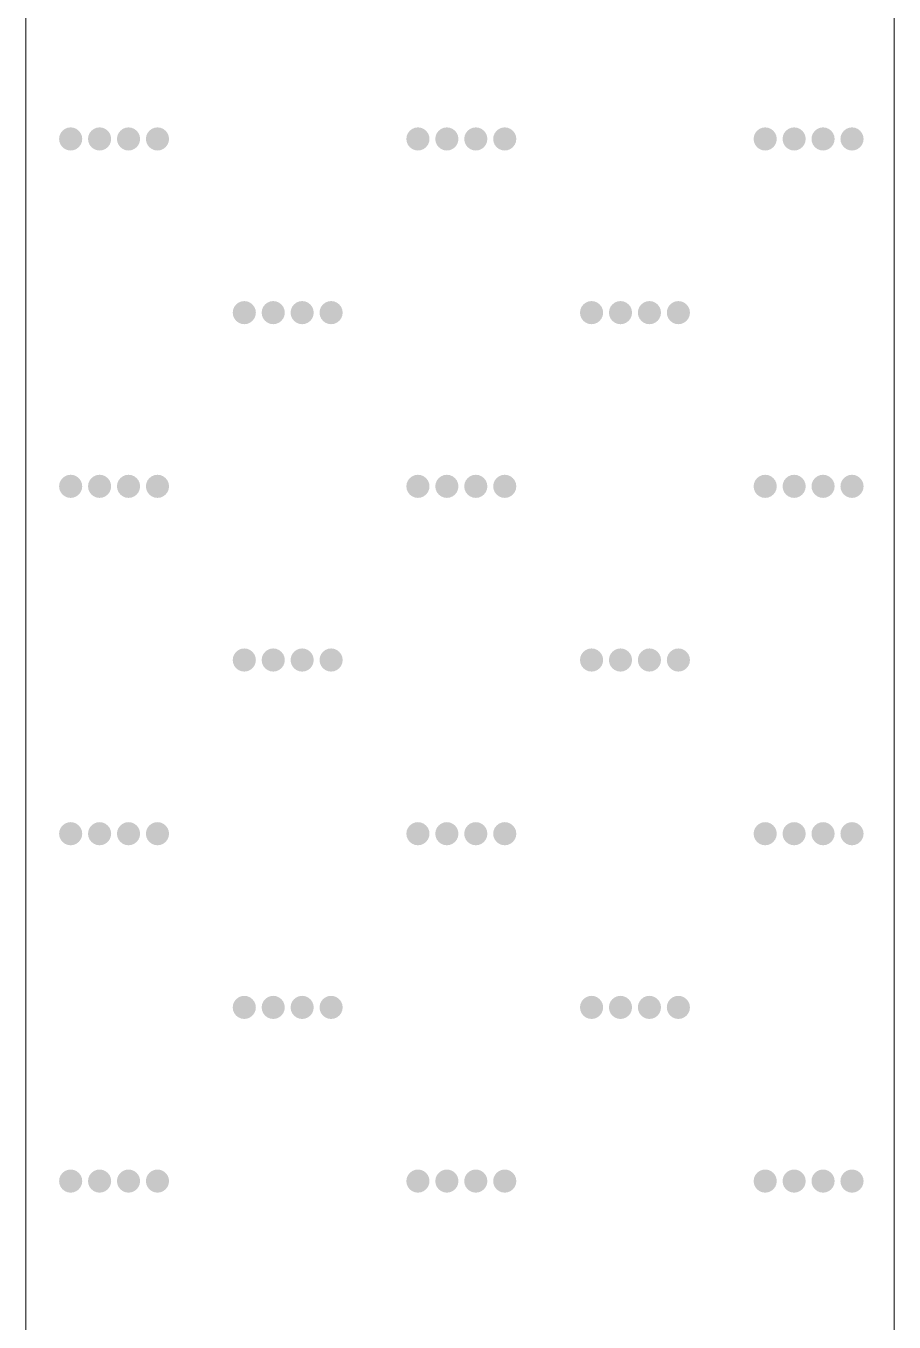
# Model space of a CAD drawing. Header units: inches. Extents: x -27 to 109, y -724 to 26.
# Drawn here: x 18.082 to 20.082, y -547.64 to -544.655 of the extents above; entities that cross this region are included whole.
import ezdxf

# ---------------------------------------------------------------- set-up
doc = ezdxf.new("R2010")
doc.units = ezdxf.units.IN
doc.header["$MEASUREMENT"] = 0
doc.layers.get('0').update_dxf_attribs({"lineweight": 0})

# ---------------------------------------------------------------- blocks, each defined once
blk = doc.blocks.new('lr_block_80')
at = {"true_color": 0x000000}
for points in [[(18.2105, -544.9226), (18.2114, -544.9157), (18.2105, -544.9087), (18.2078, -544.9023), (18.2035, -544.8969), (18.1981, -544.8926), (18.1917, -544.8899), (18.1847, -544.889), (18.1778, -544.8899), (18.1714, -544.8926), (18.1659, -544.8969), (18.1617, -544.9023), (18.159, -544.9087), (18.1581, -544.9157), (18.159, -544.9226), (18.1617, -544.929), (18.1659, -544.9345), (18.1714, -544.9387), (18.1778, -544.9414), (18.1847, -544.9423), (18.1917, -544.9414), (18.1981, -544.9387), (18.2035, -544.9345), (18.2078, -544.929)], [(18.2771, -544.9226), (18.2781, -544.9157), (18.2771, -544.9087), (18.2745, -544.9023), (18.2702, -544.8969), (18.2647, -544.8926), (18.2583, -544.8899), (18.2514, -544.889), (18.2445, -544.8899), (18.2381, -544.8926), (18.2326, -544.8969), (18.2283, -544.9023), (18.2257, -544.9087), (18.2247, -544.9157), (18.2257, -544.9226), (18.2283, -544.929), (18.2326, -544.9345), (18.2381, -544.9387), (18.2445, -544.9414), (18.2514, -544.9423), (18.2583, -544.9414), (18.2647, -544.9387), (18.2702, -544.9345), (18.2745, -544.929)], [(18.3438, -544.9226), (18.3447, -544.9157), (18.3438, -544.9087), (18.3411, -544.9023), (18.3369, -544.8969), (18.3314, -544.8926), (18.325, -544.8899), (18.3181, -544.889), (18.3111, -544.8899), (18.3047, -544.8926), (18.2993, -544.8969), (18.295, -544.9023), (18.2923, -544.9087), (18.2914, -544.9157), (18.2923, -544.9226), (18.295, -544.929), (18.2993, -544.9345), (18.3047, -544.9387), (18.3111, -544.9414), (18.3181, -544.9423), (18.325, -544.9414), (18.3314, -544.9387), (18.3369, -544.9345), (18.3411, -544.929)], [(18.4105, -544.9226), (18.4114, -544.9157), (18.4105, -544.9087), (18.4078, -544.9023), (18.4035, -544.8969), (18.3981, -544.8926), (18.3917, -544.8899), (18.3847, -544.889), (18.3778, -544.8899), (18.3714, -544.8926), (18.3659, -544.8969), (18.3617, -544.9023), (18.359, -544.9087), (18.3581, -544.9157), (18.359, -544.9226), (18.3617, -544.929), (18.3659, -544.9345), (18.3714, -544.9387), (18.3778, -544.9414), (18.3847, -544.9423), (18.3917, -544.9414), (18.3981, -544.9387), (18.4035, -544.9345), (18.4078, -544.929)], [(19.0105, -544.9226), (19.0114, -544.9157), (19.0105, -544.9087), (19.0078, -544.9023), (19.0035, -544.8969), (18.9981, -544.8926), (18.9917, -544.8899), (18.9847, -544.889), (18.9778, -544.8899), (18.9714, -544.8926), (18.9659, -544.8969), (18.9617, -544.9023), (18.959, -544.9087), (18.9581, -544.9157), (18.959, -544.9226), (18.9617, -544.929), (18.9659, -544.9345), (18.9714, -544.9387), (18.9778, -544.9414), (18.9847, -544.9423), (18.9917, -544.9414), (18.9981, -544.9387), (19.0035, -544.9345), (19.0078, -544.929)], [(19.0771, -544.9226), (19.0781, -544.9157), (19.0771, -544.9087), (19.0745, -544.9023), (19.0702, -544.8969), (19.0647, -544.8926), (19.0583, -544.8899), (19.0514, -544.889), (19.0445, -544.8899), (19.0381, -544.8926), (19.0326, -544.8969), (19.0283, -544.9023), (19.0257, -544.9087), (19.0247, -544.9157), (19.0257, -544.9226), (19.0283, -544.929), (19.0326, -544.9345), (19.0381, -544.9387), (19.0445, -544.9414), (19.0514, -544.9423), (19.0583, -544.9414), (19.0647, -544.9387), (19.0702, -544.9345), (19.0745, -544.929)], [(19.1438, -544.9226), (19.1447, -544.9157), (19.1438, -544.9087), (19.1411, -544.9023), (19.1369, -544.8969), (19.1314, -544.8926), (19.125, -544.8899), (19.1181, -544.889), (19.1111, -544.8899), (19.1047, -544.8926), (19.0993, -544.8969), (19.095, -544.9023), (19.0923, -544.9087), (19.0914, -544.9157), (19.0923, -544.9226), (19.095, -544.929), (19.0993, -544.9345), (19.1047, -544.9387), (19.1111, -544.9414), (19.1181, -544.9423), (19.125, -544.9414), (19.1314, -544.9387), (19.1369, -544.9345), (19.1411, -544.929)], [(19.2105, -544.9226), (19.2114, -544.9157), (19.2105, -544.9087), (19.2078, -544.9023), (19.2035, -544.8969), (19.1981, -544.8926), (19.1917, -544.8899), (19.1847, -544.889), (19.1778, -544.8899), (19.1714, -544.8926), (19.1659, -544.8969), (19.1617, -544.9023), (19.159, -544.9087), (19.1581, -544.9157), (19.159, -544.9226), (19.1617, -544.929), (19.1659, -544.9345), (19.1714, -544.9387), (19.1778, -544.9414), (19.1847, -544.9423), (19.1917, -544.9414), (19.1981, -544.9387), (19.2035, -544.9345), (19.2078, -544.929)], [(19.8105, -544.9226), (19.8114, -544.9157), (19.8105, -544.9087), (19.8078, -544.9023), (19.8035, -544.8969), (19.7981, -544.8926), (19.7917, -544.8899), (19.7847, -544.889), (19.7778, -544.8899), (19.7714, -544.8926), (19.7659, -544.8969), (19.7617, -544.9023), (19.759, -544.9087), (19.7581, -544.9157), (19.759, -544.9226), (19.7617, -544.929), (19.7659, -544.9345), (19.7714, -544.9387), (19.7778, -544.9414), (19.7847, -544.9423), (19.7917, -544.9414), (19.7981, -544.9387), (19.8035, -544.9345), (19.8078, -544.929)], [(19.8771, -544.9226), (19.8781, -544.9157), (19.8771, -544.9087), (19.8745, -544.9023), (19.8702, -544.8969), (19.8647, -544.8926), (19.8583, -544.8899), (19.8514, -544.889), (19.8445, -544.8899), (19.8381, -544.8926), (19.8326, -544.8969), (19.8283, -544.9023), (19.8257, -544.9087), (19.8247, -544.9157), (19.8257, -544.9226), (19.8283, -544.929), (19.8326, -544.9345), (19.8381, -544.9387), (19.8445, -544.9414), (19.8514, -544.9423), (19.8583, -544.9414), (19.8647, -544.9387), (19.8702, -544.9345), (19.8745, -544.929)], [(19.9438, -544.9226), (19.9447, -544.9157), (19.9438, -544.9087), (19.9411, -544.9023), (19.9369, -544.8969), (19.9314, -544.8926), (19.925, -544.8899), (19.9181, -544.889), (19.9111, -544.8899), (19.9047, -544.8926), (19.8993, -544.8969), (19.895, -544.9023), (19.8923, -544.9087), (19.8914, -544.9157), (19.8923, -544.9226), (19.895, -544.929), (19.8993, -544.9345), (19.9047, -544.9387), (19.9111, -544.9414), (19.9181, -544.9423), (19.925, -544.9414), (19.9314, -544.9387), (19.9369, -544.9345), (19.9411, -544.929)], [(20.0105, -544.9226), (20.0114, -544.9157), (20.0105, -544.9087), (20.0078, -544.9023), (20.0035, -544.8969), (19.9981, -544.8926), (19.9917, -544.8899), (19.9847, -544.889), (19.9778, -544.8899), (19.9714, -544.8926), (19.9659, -544.8969), (19.9617, -544.9023), (19.959, -544.9087), (19.9581, -544.9157), (19.959, -544.9226), (19.9617, -544.929), (19.9659, -544.9345), (19.9714, -544.9387), (19.9778, -544.9414), (19.9847, -544.9423), (19.9917, -544.9414), (19.9981, -544.9387), (20.0035, -544.9345), (20.0078, -544.929)], [(18.6105, -545.3226), (18.6114, -545.3157), (18.6105, -545.3087), (18.6078, -545.3023), (18.6035, -545.2969), (18.5981, -545.2926), (18.5917, -545.2899), (18.5847, -545.289), (18.5778, -545.2899), (18.5714, -545.2926), (18.5659, -545.2969), (18.5617, -545.3023), (18.559, -545.3087), (18.5581, -545.3157), (18.559, -545.3226), (18.5617, -545.329), (18.5659, -545.3345), (18.5714, -545.3387), (18.5778, -545.3414), (18.5847, -545.3423), (18.5917, -545.3414), (18.5981, -545.3387), (18.6035, -545.3345), (18.6078, -545.329)], [(18.6771, -545.3226), (18.6781, -545.3157), (18.6771, -545.3087), (18.6745, -545.3023), (18.6702, -545.2969), (18.6647, -545.2926), (18.6583, -545.2899), (18.6514, -545.289), (18.6445, -545.2899), (18.6381, -545.2926), (18.6326, -545.2969), (18.6283, -545.3023), (18.6257, -545.3087), (18.6247, -545.3157), (18.6257, -545.3226), (18.6283, -545.329), (18.6326, -545.3345), (18.6381, -545.3387), (18.6445, -545.3414), (18.6514, -545.3423), (18.6583, -545.3414), (18.6647, -545.3387), (18.6702, -545.3345), (18.6745, -545.329)], [(18.7438, -545.3226), (18.7447, -545.3157), (18.7438, -545.3087), (18.7411, -545.3023), (18.7369, -545.2969), (18.7314, -545.2926), (18.725, -545.2899), (18.7181, -545.289), (18.7111, -545.2899), (18.7047, -545.2926), (18.6993, -545.2969), (18.695, -545.3023), (18.6923, -545.3087), (18.6914, -545.3157), (18.6923, -545.3226), (18.695, -545.329), (18.6993, -545.3345), (18.7047, -545.3387), (18.7111, -545.3414), (18.7181, -545.3423), (18.725, -545.3414), (18.7314, -545.3387), (18.7369, -545.3345), (18.7411, -545.329)], [(18.8105, -545.3226), (18.8114, -545.3157), (18.8105, -545.3087), (18.8078, -545.3023), (18.8035, -545.2969), (18.7981, -545.2926), (18.7917, -545.2899), (18.7847, -545.289), (18.7778, -545.2899), (18.7714, -545.2926), (18.7659, -545.2969), (18.7617, -545.3023), (18.759, -545.3087), (18.7581, -545.3157), (18.759, -545.3226), (18.7617, -545.329), (18.7659, -545.3345), (18.7714, -545.3387), (18.7778, -545.3414), (18.7847, -545.3423), (18.7917, -545.3414), (18.7981, -545.3387), (18.8035, -545.3345), (18.8078, -545.329)], [(19.4105, -545.3226), (19.4114, -545.3157), (19.4105, -545.3087), (19.4078, -545.3023), (19.4035, -545.2969), (19.3981, -545.2926), (19.3917, -545.2899), (19.3847, -545.289), (19.3778, -545.2899), (19.3714, -545.2926), (19.3659, -545.2969), (19.3617, -545.3023), (19.359, -545.3087), (19.3581, -545.3157), (19.359, -545.3226), (19.3617, -545.329), (19.3659, -545.3345), (19.3714, -545.3387), (19.3778, -545.3414), (19.3847, -545.3423), (19.3917, -545.3414), (19.3981, -545.3387), (19.4035, -545.3345), (19.4078, -545.329)], [(19.4771, -545.3226), (19.4781, -545.3157), (19.4771, -545.3087), (19.4745, -545.3023), (19.4702, -545.2969), (19.4647, -545.2926), (19.4583, -545.2899), (19.4514, -545.289), (19.4445, -545.2899), (19.4381, -545.2926), (19.4326, -545.2969), (19.4283, -545.3023), (19.4257, -545.3087), (19.4247, -545.3157), (19.4257, -545.3226), (19.4283, -545.329), (19.4326, -545.3345), (19.4381, -545.3387), (19.4445, -545.3414), (19.4514, -545.3423), (19.4583, -545.3414), (19.4647, -545.3387), (19.4702, -545.3345), (19.4745, -545.329)], [(19.5438, -545.3226), (19.5447, -545.3157), (19.5438, -545.3087), (19.5411, -545.3023), (19.5369, -545.2969), (19.5314, -545.2926), (19.525, -545.2899), (19.5181, -545.289), (19.5111, -545.2899), (19.5047, -545.2926), (19.4993, -545.2969), (19.495, -545.3023), (19.4923, -545.3087), (19.4914, -545.3157), (19.4923, -545.3226), (19.495, -545.329), (19.4993, -545.3345), (19.5047, -545.3387), (19.5111, -545.3414), (19.5181, -545.3423), (19.525, -545.3414), (19.5314, -545.3387), (19.5369, -545.3345), (19.5411, -545.329)], [(19.6105, -545.3226), (19.6114, -545.3157), (19.6105, -545.3087), (19.6078, -545.3023), (19.6035, -545.2969), (19.5981, -545.2926), (19.5917, -545.2899), (19.5847, -545.289), (19.5778, -545.2899), (19.5714, -545.2926), (19.5659, -545.2969), (19.5617, -545.3023), (19.559, -545.3087), (19.5581, -545.3157), (19.559, -545.3226), (19.5617, -545.329), (19.5659, -545.3345), (19.5714, -545.3387), (19.5778, -545.3414), (19.5847, -545.3423), (19.5917, -545.3414), (19.5981, -545.3387), (19.6035, -545.3345), (19.6078, -545.329)], [(18.2105, -545.7226), (18.2114, -545.7157), (18.2105, -545.7087), (18.2078, -545.7023), (18.2035, -545.6969), (18.1981, -545.6926), (18.1917, -545.6899), (18.1847, -545.689), (18.1778, -545.6899), (18.1714, -545.6926), (18.1659, -545.6969), (18.1617, -545.7023), (18.159, -545.7087), (18.1581, -545.7157), (18.159, -545.7226), (18.1617, -545.729), (18.1659, -545.7345), (18.1714, -545.7387), (18.1778, -545.7414), (18.1847, -545.7423), (18.1917, -545.7414), (18.1981, -545.7387), (18.2035, -545.7345), (18.2078, -545.729)], [(18.2771, -545.7226), (18.2781, -545.7157), (18.2771, -545.7087), (18.2745, -545.7023), (18.2702, -545.6969), (18.2647, -545.6926), (18.2583, -545.6899), (18.2514, -545.689), (18.2445, -545.6899), (18.2381, -545.6926), (18.2326, -545.6969), (18.2283, -545.7023), (18.2257, -545.7087), (18.2247, -545.7157), (18.2257, -545.7226), (18.2283, -545.729), (18.2326, -545.7345), (18.2381, -545.7387), (18.2445, -545.7414), (18.2514, -545.7423), (18.2583, -545.7414), (18.2647, -545.7387), (18.2702, -545.7345), (18.2745, -545.729)], [(18.3438, -545.7226), (18.3447, -545.7157), (18.3438, -545.7087), (18.3411, -545.7023), (18.3369, -545.6969), (18.3314, -545.6926), (18.325, -545.6899), (18.3181, -545.689), (18.3111, -545.6899), (18.3047, -545.6926), (18.2993, -545.6969), (18.295, -545.7023), (18.2923, -545.7087), (18.2914, -545.7157), (18.2923, -545.7226), (18.295, -545.729), (18.2993, -545.7345), (18.3047, -545.7387), (18.3111, -545.7414), (18.3181, -545.7423), (18.325, -545.7414), (18.3314, -545.7387), (18.3369, -545.7345), (18.3411, -545.729)], [(18.4105, -545.7226), (18.4114, -545.7157), (18.4105, -545.7087), (18.4078, -545.7023), (18.4035, -545.6969), (18.3981, -545.6926), (18.3917, -545.6899), (18.3847, -545.689), (18.3778, -545.6899), (18.3714, -545.6926), (18.3659, -545.6969), (18.3617, -545.7023), (18.359, -545.7087), (18.3581, -545.7157), (18.359, -545.7226), (18.3617, -545.729), (18.3659, -545.7345), (18.3714, -545.7387), (18.3778, -545.7414), (18.3847, -545.7423), (18.3917, -545.7414), (18.3981, -545.7387), (18.4035, -545.7345), (18.4078, -545.729)], [(19.0105, -545.7226), (19.0114, -545.7157), (19.0105, -545.7087), (19.0078, -545.7023), (19.0035, -545.6969), (18.9981, -545.6926), (18.9917, -545.6899), (18.9847, -545.689), (18.9778, -545.6899), (18.9714, -545.6926), (18.9659, -545.6969), (18.9617, -545.7023), (18.959, -545.7087), (18.9581, -545.7157), (18.959, -545.7226), (18.9617, -545.729), (18.9659, -545.7345), (18.9714, -545.7387), (18.9778, -545.7414), (18.9847, -545.7423), (18.9917, -545.7414), (18.9981, -545.7387), (19.0035, -545.7345), (19.0078, -545.729)], [(19.0771, -545.7226), (19.0781, -545.7157), (19.0771, -545.7087), (19.0745, -545.7023), (19.0702, -545.6969), (19.0647, -545.6926), (19.0583, -545.6899), (19.0514, -545.689), (19.0445, -545.6899), (19.0381, -545.6926), (19.0326, -545.6969), (19.0283, -545.7023), (19.0257, -545.7087), (19.0247, -545.7157), (19.0257, -545.7226), (19.0283, -545.729), (19.0326, -545.7345), (19.0381, -545.7387), (19.0445, -545.7414), (19.0514, -545.7423), (19.0583, -545.7414), (19.0647, -545.7387), (19.0702, -545.7345), (19.0745, -545.729)], [(19.1438, -545.7226), (19.1447, -545.7157), (19.1438, -545.7087), (19.1411, -545.7023), (19.1369, -545.6969), (19.1314, -545.6926), (19.125, -545.6899), (19.1181, -545.689), (19.1111, -545.6899), (19.1047, -545.6926), (19.0993, -545.6969), (19.095, -545.7023), (19.0923, -545.7087), (19.0914, -545.7157), (19.0923, -545.7226), (19.095, -545.729), (19.0993, -545.7345), (19.1047, -545.7387), (19.1111, -545.7414), (19.1181, -545.7423), (19.125, -545.7414), (19.1314, -545.7387), (19.1369, -545.7345), (19.1411, -545.729)], [(19.2105, -545.7226), (19.2114, -545.7157), (19.2105, -545.7087), (19.2078, -545.7023), (19.2035, -545.6969), (19.1981, -545.6926), (19.1917, -545.6899), (19.1847, -545.689), (19.1778, -545.6899), (19.1714, -545.6926), (19.1659, -545.6969), (19.1617, -545.7023), (19.159, -545.7087), (19.1581, -545.7157), (19.159, -545.7226), (19.1617, -545.729), (19.1659, -545.7345), (19.1714, -545.7387), (19.1778, -545.7414), (19.1847, -545.7423), (19.1917, -545.7414), (19.1981, -545.7387), (19.2035, -545.7345), (19.2078, -545.729)], [(19.8105, -545.7226), (19.8114, -545.7157), (19.8105, -545.7087), (19.8078, -545.7023), (19.8035, -545.6969), (19.7981, -545.6926), (19.7917, -545.6899), (19.7847, -545.689), (19.7778, -545.6899), (19.7714, -545.6926), (19.7659, -545.6969), (19.7617, -545.7023), (19.759, -545.7087), (19.7581, -545.7157), (19.759, -545.7226), (19.7617, -545.729), (19.7659, -545.7345), (19.7714, -545.7387), (19.7778, -545.7414), (19.7847, -545.7423), (19.7917, -545.7414), (19.7981, -545.7387), (19.8035, -545.7345), (19.8078, -545.729)], [(19.8771, -545.7226), (19.8781, -545.7157), (19.8771, -545.7087), (19.8745, -545.7023), (19.8702, -545.6969), (19.8647, -545.6926), (19.8583, -545.6899), (19.8514, -545.689), (19.8445, -545.6899), (19.8381, -545.6926), (19.8326, -545.6969), (19.8283, -545.7023), (19.8257, -545.7087), (19.8247, -545.7157), (19.8257, -545.7226), (19.8283, -545.729), (19.8326, -545.7345), (19.8381, -545.7387), (19.8445, -545.7414), (19.8514, -545.7423), (19.8583, -545.7414), (19.8647, -545.7387), (19.8702, -545.7345), (19.8745, -545.729)], [(19.9438, -545.7226), (19.9447, -545.7157), (19.9438, -545.7087), (19.9411, -545.7023), (19.9369, -545.6969), (19.9314, -545.6926), (19.925, -545.6899), (19.9181, -545.689), (19.9111, -545.6899), (19.9047, -545.6926), (19.8993, -545.6969), (19.895, -545.7023), (19.8923, -545.7087), (19.8914, -545.7157), (19.8923, -545.7226), (19.895, -545.729), (19.8993, -545.7345), (19.9047, -545.7387), (19.9111, -545.7414), (19.9181, -545.7423), (19.925, -545.7414), (19.9314, -545.7387), (19.9369, -545.7345), (19.9411, -545.729)], [(20.0105, -545.7226), (20.0114, -545.7157), (20.0105, -545.7087), (20.0078, -545.7023), (20.0035, -545.6969), (19.9981, -545.6926), (19.9917, -545.6899), (19.9847, -545.689), (19.9778, -545.6899), (19.9714, -545.6926), (19.9659, -545.6969), (19.9617, -545.7023), (19.959, -545.7087), (19.9581, -545.7157), (19.959, -545.7226), (19.9617, -545.729), (19.9659, -545.7345), (19.9714, -545.7387), (19.9778, -545.7414), (19.9847, -545.7423), (19.9917, -545.7414), (19.9981, -545.7387), (20.0035, -545.7345), (20.0078, -545.729)], [(18.6105, -546.1226), (18.6114, -546.1157), (18.6105, -546.1087), (18.6078, -546.1023), (18.6035, -546.0969), (18.5981, -546.0926), (18.5917, -546.0899), (18.5847, -546.089), (18.5778, -546.0899), (18.5714, -546.0926), (18.5659, -546.0969), (18.5617, -546.1023), (18.559, -546.1087), (18.5581, -546.1157), (18.559, -546.1226), (18.5617, -546.129), (18.5659, -546.1345), (18.5714, -546.1387), (18.5778, -546.1414), (18.5847, -546.1423), (18.5917, -546.1414), (18.5981, -546.1387), (18.6035, -546.1345), (18.6078, -546.129)], [(18.6771, -546.1226), (18.6781, -546.1157), (18.6771, -546.1087), (18.6745, -546.1023), (18.6702, -546.0969), (18.6647, -546.0926), (18.6583, -546.0899), (18.6514, -546.089), (18.6445, -546.0899), (18.6381, -546.0926), (18.6326, -546.0969), (18.6283, -546.1023), (18.6257, -546.1087), (18.6247, -546.1157), (18.6257, -546.1226), (18.6283, -546.129), (18.6326, -546.1345), (18.6381, -546.1387), (18.6445, -546.1414), (18.6514, -546.1423), (18.6583, -546.1414), (18.6647, -546.1387), (18.6702, -546.1345), (18.6745, -546.129)], [(18.7438, -546.1226), (18.7447, -546.1157), (18.7438, -546.1087), (18.7411, -546.1023), (18.7369, -546.0969), (18.7314, -546.0926), (18.725, -546.0899), (18.7181, -546.089), (18.7111, -546.0899), (18.7047, -546.0926), (18.6993, -546.0969), (18.695, -546.1023), (18.6923, -546.1087), (18.6914, -546.1157), (18.6923, -546.1226), (18.695, -546.129), (18.6993, -546.1345), (18.7047, -546.1387), (18.7111, -546.1414), (18.7181, -546.1423), (18.725, -546.1414), (18.7314, -546.1387), (18.7369, -546.1345), (18.7411, -546.129)], [(18.8105, -546.1226), (18.8114, -546.1157), (18.8105, -546.1087), (18.8078, -546.1023), (18.8035, -546.0969), (18.7981, -546.0926), (18.7917, -546.0899), (18.7847, -546.089), (18.7778, -546.0899), (18.7714, -546.0926), (18.7659, -546.0969), (18.7617, -546.1023), (18.759, -546.1087), (18.7581, -546.1157), (18.759, -546.1226), (18.7617, -546.129), (18.7659, -546.1345), (18.7714, -546.1387), (18.7778, -546.1414), (18.7847, -546.1423), (18.7917, -546.1414), (18.7981, -546.1387), (18.8035, -546.1345), (18.8078, -546.129)], [(19.4105, -546.1226), (19.4114, -546.1157), (19.4105, -546.1087), (19.4078, -546.1023), (19.4035, -546.0969), (19.3981, -546.0926), (19.3917, -546.0899), (19.3847, -546.089), (19.3778, -546.0899), (19.3714, -546.0926), (19.3659, -546.0969), (19.3617, -546.1023), (19.359, -546.1087), (19.3581, -546.1157), (19.359, -546.1226), (19.3617, -546.129), (19.3659, -546.1345), (19.3714, -546.1387), (19.3778, -546.1414), (19.3847, -546.1423), (19.3917, -546.1414), (19.3981, -546.1387), (19.4035, -546.1345), (19.4078, -546.129)], [(19.4771, -546.1226), (19.4781, -546.1157), (19.4771, -546.1087), (19.4745, -546.1023), (19.4702, -546.0969), (19.4647, -546.0926), (19.4583, -546.0899), (19.4514, -546.089), (19.4445, -546.0899), (19.4381, -546.0926), (19.4326, -546.0969), (19.4283, -546.1023), (19.4257, -546.1087), (19.4247, -546.1157), (19.4257, -546.1226), (19.4283, -546.129), (19.4326, -546.1345), (19.4381, -546.1387), (19.4445, -546.1414), (19.4514, -546.1423), (19.4583, -546.1414), (19.4647, -546.1387), (19.4702, -546.1345), (19.4745, -546.129)], [(19.5438, -546.1226), (19.5447, -546.1157), (19.5438, -546.1087), (19.5411, -546.1023), (19.5369, -546.0969), (19.5314, -546.0926), (19.525, -546.0899), (19.5181, -546.089), (19.5111, -546.0899), (19.5047, -546.0926), (19.4993, -546.0969), (19.495, -546.1023), (19.4923, -546.1087), (19.4914, -546.1157), (19.4923, -546.1226), (19.495, -546.129), (19.4993, -546.1345), (19.5047, -546.1387), (19.5111, -546.1414), (19.5181, -546.1423), (19.525, -546.1414), (19.5314, -546.1387), (19.5369, -546.1345), (19.5411, -546.129)], [(19.6105, -546.1226), (19.6114, -546.1157), (19.6105, -546.1087), (19.6078, -546.1023), (19.6035, -546.0969), (19.5981, -546.0926), (19.5917, -546.0899), (19.5847, -546.089), (19.5778, -546.0899), (19.5714, -546.0926), (19.5659, -546.0969), (19.5617, -546.1023), (19.559, -546.1087), (19.5581, -546.1157), (19.559, -546.1226), (19.5617, -546.129), (19.5659, -546.1345), (19.5714, -546.1387), (19.5778, -546.1414), (19.5847, -546.1423), (19.5917, -546.1414), (19.5981, -546.1387), (19.6035, -546.1345), (19.6078, -546.129)], [(18.2105, -546.5226), (18.2114, -546.5157), (18.2105, -546.5087), (18.2078, -546.5023), (18.2035, -546.4969), (18.1981, -546.4926), (18.1917, -546.4899), (18.1847, -546.489), (18.1778, -546.4899), (18.1714, -546.4926), (18.1659, -546.4969), (18.1617, -546.5023), (18.159, -546.5087), (18.1581, -546.5157), (18.159, -546.5226), (18.1617, -546.529), (18.1659, -546.5345), (18.1714, -546.5387), (18.1778, -546.5414), (18.1847, -546.5423), (18.1917, -546.5414), (18.1981, -546.5387), (18.2035, -546.5345), (18.2078, -546.529)], [(18.2771, -546.5226), (18.2781, -546.5157), (18.2771, -546.5087), (18.2745, -546.5023), (18.2702, -546.4969), (18.2647, -546.4926), (18.2583, -546.4899), (18.2514, -546.489), (18.2445, -546.4899), (18.2381, -546.4926), (18.2326, -546.4969), (18.2283, -546.5023), (18.2257, -546.5087), (18.2247, -546.5157), (18.2257, -546.5226), (18.2283, -546.529), (18.2326, -546.5345), (18.2381, -546.5387), (18.2445, -546.5414), (18.2514, -546.5423), (18.2583, -546.5414), (18.2647, -546.5387), (18.2702, -546.5345), (18.2745, -546.529)], [(18.3438, -546.5226), (18.3447, -546.5157), (18.3438, -546.5087), (18.3411, -546.5023), (18.3369, -546.4969), (18.3314, -546.4926), (18.325, -546.4899), (18.3181, -546.489), (18.3111, -546.4899), (18.3047, -546.4926), (18.2993, -546.4969), (18.295, -546.5023), (18.2923, -546.5087), (18.2914, -546.5157), (18.2923, -546.5226), (18.295, -546.529), (18.2993, -546.5345), (18.3047, -546.5387), (18.3111, -546.5414), (18.3181, -546.5423), (18.325, -546.5414), (18.3314, -546.5387), (18.3369, -546.5345), (18.3411, -546.529)], [(18.4105, -546.5226), (18.4114, -546.5157), (18.4105, -546.5087), (18.4078, -546.5023), (18.4035, -546.4969), (18.3981, -546.4926), (18.3917, -546.4899), (18.3847, -546.489), (18.3778, -546.4899), (18.3714, -546.4926), (18.3659, -546.4969), (18.3617, -546.5023), (18.359, -546.5087), (18.3581, -546.5157), (18.359, -546.5226), (18.3617, -546.529), (18.3659, -546.5345), (18.3714, -546.5387), (18.3778, -546.5414), (18.3847, -546.5423), (18.3917, -546.5414), (18.3981, -546.5387), (18.4035, -546.5345), (18.4078, -546.529)], [(19.0105, -546.5226), (19.0114, -546.5157), (19.0105, -546.5087), (19.0078, -546.5023), (19.0035, -546.4969), (18.9981, -546.4926), (18.9917, -546.4899), (18.9847, -546.489), (18.9778, -546.4899), (18.9714, -546.4926), (18.9659, -546.4969), (18.9617, -546.5023), (18.959, -546.5087), (18.9581, -546.5157), (18.959, -546.5226), (18.9617, -546.529), (18.9659, -546.5345), (18.9714, -546.5387), (18.9778, -546.5414), (18.9847, -546.5423), (18.9917, -546.5414), (18.9981, -546.5387), (19.0035, -546.5345), (19.0078, -546.529)], [(19.0771, -546.5226), (19.0781, -546.5157), (19.0771, -546.5087), (19.0745, -546.5023), (19.0702, -546.4969), (19.0647, -546.4926), (19.0583, -546.4899), (19.0514, -546.489), (19.0445, -546.4899), (19.0381, -546.4926), (19.0326, -546.4969), (19.0283, -546.5023), (19.0257, -546.5087), (19.0247, -546.5157), (19.0257, -546.5226), (19.0283, -546.529), (19.0326, -546.5345), (19.0381, -546.5387), (19.0445, -546.5414), (19.0514, -546.5423), (19.0583, -546.5414), (19.0647, -546.5387), (19.0702, -546.5345), (19.0745, -546.529)], [(19.1438, -546.5226), (19.1447, -546.5157), (19.1438, -546.5087), (19.1411, -546.5023), (19.1369, -546.4969), (19.1314, -546.4926), (19.125, -546.4899), (19.1181, -546.489), (19.1111, -546.4899), (19.1047, -546.4926), (19.0993, -546.4969), (19.095, -546.5023), (19.0923, -546.5087), (19.0914, -546.5157), (19.0923, -546.5226), (19.095, -546.529), (19.0993, -546.5345), (19.1047, -546.5387), (19.1111, -546.5414), (19.1181, -546.5423), (19.125, -546.5414), (19.1314, -546.5387), (19.1369, -546.5345), (19.1411, -546.529)], [(19.2105, -546.5226), (19.2114, -546.5157), (19.2105, -546.5087), (19.2078, -546.5023), (19.2035, -546.4969), (19.1981, -546.4926), (19.1917, -546.4899), (19.1847, -546.489), (19.1778, -546.4899), (19.1714, -546.4926), (19.1659, -546.4969), (19.1617, -546.5023), (19.159, -546.5087), (19.1581, -546.5157), (19.159, -546.5226), (19.1617, -546.529), (19.1659, -546.5345), (19.1714, -546.5387), (19.1778, -546.5414), (19.1847, -546.5423), (19.1917, -546.5414), (19.1981, -546.5387), (19.2035, -546.5345), (19.2078, -546.529)], [(19.8105, -546.5226), (19.8114, -546.5157), (19.8105, -546.5087), (19.8078, -546.5023), (19.8035, -546.4969), (19.7981, -546.4926), (19.7917, -546.4899), (19.7847, -546.489), (19.7778, -546.4899), (19.7714, -546.4926), (19.7659, -546.4969), (19.7617, -546.5023), (19.759, -546.5087), (19.7581, -546.5157), (19.759, -546.5226), (19.7617, -546.529), (19.7659, -546.5345), (19.7714, -546.5387), (19.7778, -546.5414), (19.7847, -546.5423), (19.7917, -546.5414), (19.7981, -546.5387), (19.8035, -546.5345), (19.8078, -546.529)], [(19.8771, -546.5226), (19.8781, -546.5157), (19.8771, -546.5087), (19.8745, -546.5023), (19.8702, -546.4969), (19.8647, -546.4926), (19.8583, -546.4899), (19.8514, -546.489), (19.8445, -546.4899), (19.8381, -546.4926), (19.8326, -546.4969), (19.8283, -546.5023), (19.8257, -546.5087), (19.8247, -546.5157), (19.8257, -546.5226), (19.8283, -546.529), (19.8326, -546.5345), (19.8381, -546.5387), (19.8445, -546.5414), (19.8514, -546.5423), (19.8583, -546.5414), (19.8647, -546.5387), (19.8702, -546.5345), (19.8745, -546.529)], [(19.9438, -546.5226), (19.9447, -546.5157), (19.9438, -546.5087), (19.9411, -546.5023), (19.9369, -546.4969), (19.9314, -546.4926), (19.925, -546.4899), (19.9181, -546.489), (19.9111, -546.4899), (19.9047, -546.4926), (19.8993, -546.4969), (19.895, -546.5023), (19.8923, -546.5087), (19.8914, -546.5157), (19.8923, -546.5226), (19.895, -546.529), (19.8993, -546.5345), (19.9047, -546.5387), (19.9111, -546.5414), (19.9181, -546.5423), (19.925, -546.5414), (19.9314, -546.5387), (19.9369, -546.5345), (19.9411, -546.529)], [(20.0105, -546.5226), (20.0114, -546.5157), (20.0105, -546.5087), (20.0078, -546.5023), (20.0035, -546.4969), (19.9981, -546.4926), (19.9917, -546.4899), (19.9847, -546.489), (19.9778, -546.4899), (19.9714, -546.4926), (19.9659, -546.4969), (19.9617, -546.5023), (19.959, -546.5087), (19.9581, -546.5157), (19.959, -546.5226), (19.9617, -546.529), (19.9659, -546.5345), (19.9714, -546.5387), (19.9778, -546.5414), (19.9847, -546.5423), (19.9917, -546.5414), (19.9981, -546.5387), (20.0035, -546.5345), (20.0078, -546.529)], [(18.6105, -546.9226), (18.6114, -546.9157), (18.6105, -546.9087), (18.6078, -546.9023), (18.6035, -546.8969), (18.5981, -546.8926), (18.5917, -546.8899), (18.5847, -546.889), (18.5778, -546.8899), (18.5714, -546.8926), (18.5659, -546.8969), (18.5617, -546.9023), (18.559, -546.9087), (18.5581, -546.9157), (18.559, -546.9226), (18.5617, -546.929), (18.5659, -546.9345), (18.5714, -546.9387), (18.5778, -546.9414), (18.5847, -546.9423), (18.5917, -546.9414), (18.5981, -546.9387), (18.6035, -546.9345), (18.6078, -546.929)], [(18.6771, -546.9226), (18.6781, -546.9157), (18.6771, -546.9087), (18.6745, -546.9023), (18.6702, -546.8969), (18.6647, -546.8926), (18.6583, -546.8899), (18.6514, -546.889), (18.6445, -546.8899), (18.6381, -546.8926), (18.6326, -546.8969), (18.6283, -546.9023), (18.6257, -546.9087), (18.6247, -546.9157), (18.6257, -546.9226), (18.6283, -546.929), (18.6326, -546.9345), (18.6381, -546.9387), (18.6445, -546.9414), (18.6514, -546.9423), (18.6583, -546.9414), (18.6647, -546.9387), (18.6702, -546.9345), (18.6745, -546.929)], [(18.7438, -546.9226), (18.7447, -546.9157), (18.7438, -546.9087), (18.7411, -546.9023), (18.7369, -546.8969), (18.7314, -546.8926), (18.725, -546.8899), (18.7181, -546.889), (18.7111, -546.8899), (18.7047, -546.8926), (18.6993, -546.8969), (18.695, -546.9023), (18.6923, -546.9087), (18.6914, -546.9157), (18.6923, -546.9226), (18.695, -546.929), (18.6993, -546.9345), (18.7047, -546.9387), (18.7111, -546.9414), (18.7181, -546.9423), (18.725, -546.9414), (18.7314, -546.9387), (18.7369, -546.9345), (18.7411, -546.929)], [(18.8105, -546.9226), (18.8114, -546.9157), (18.8105, -546.9087), (18.8078, -546.9023), (18.8035, -546.8969), (18.7981, -546.8926), (18.7917, -546.8899), (18.7847, -546.889), (18.7778, -546.8899), (18.7714, -546.8926), (18.7659, -546.8969), (18.7617, -546.9023), (18.759, -546.9087), (18.7581, -546.9157), (18.759, -546.9226), (18.7617, -546.929), (18.7659, -546.9345), (18.7714, -546.9387), (18.7778, -546.9414), (18.7847, -546.9423), (18.7917, -546.9414), (18.7981, -546.9387), (18.8035, -546.9345), (18.8078, -546.929)], [(19.4105, -546.9226), (19.4114, -546.9157), (19.4105, -546.9087), (19.4078, -546.9023), (19.4035, -546.8969), (19.3981, -546.8926), (19.3917, -546.8899), (19.3847, -546.889), (19.3778, -546.8899), (19.3714, -546.8926), (19.3659, -546.8969), (19.3617, -546.9023), (19.359, -546.9087), (19.3581, -546.9157), (19.359, -546.9226), (19.3617, -546.929), (19.3659, -546.9345), (19.3714, -546.9387), (19.3778, -546.9414), (19.3847, -546.9423), (19.3917, -546.9414), (19.3981, -546.9387), (19.4035, -546.9345), (19.4078, -546.929)], [(19.4771, -546.9226), (19.4781, -546.9157), (19.4771, -546.9087), (19.4745, -546.9023), (19.4702, -546.8969), (19.4647, -546.8926), (19.4583, -546.8899), (19.4514, -546.889), (19.4445, -546.8899), (19.4381, -546.8926), (19.4326, -546.8969), (19.4283, -546.9023), (19.4257, -546.9087), (19.4247, -546.9157), (19.4257, -546.9226), (19.4283, -546.929), (19.4326, -546.9345), (19.4381, -546.9387), (19.4445, -546.9414), (19.4514, -546.9423), (19.4583, -546.9414), (19.4647, -546.9387), (19.4702, -546.9345), (19.4745, -546.929)], [(19.5438, -546.9226), (19.5447, -546.9157), (19.5438, -546.9087), (19.5411, -546.9023), (19.5369, -546.8969), (19.5314, -546.8926), (19.525, -546.8899), (19.5181, -546.889), (19.5111, -546.8899), (19.5047, -546.8926), (19.4993, -546.8969), (19.495, -546.9023), (19.4923, -546.9087), (19.4914, -546.9157), (19.4923, -546.9226), (19.495, -546.929), (19.4993, -546.9345), (19.5047, -546.9387), (19.5111, -546.9414), (19.5181, -546.9423), (19.525, -546.9414), (19.5314, -546.9387), (19.5369, -546.9345), (19.5411, -546.929)], [(19.6105, -546.9226), (19.6114, -546.9157), (19.6105, -546.9087), (19.6078, -546.9023), (19.6035, -546.8969), (19.5981, -546.8926), (19.5917, -546.8899), (19.5847, -546.889), (19.5778, -546.8899), (19.5714, -546.8926), (19.5659, -546.8969), (19.5617, -546.9023), (19.559, -546.9087), (19.5581, -546.9157), (19.559, -546.9226), (19.5617, -546.929), (19.5659, -546.9345), (19.5714, -546.9387), (19.5778, -546.9414), (19.5847, -546.9423), (19.5917, -546.9414), (19.5981, -546.9387), (19.6035, -546.9345), (19.6078, -546.929)], [(18.2105, -547.3226), (18.2114, -547.3157), (18.2105, -547.3087), (18.2078, -547.3023), (18.2035, -547.2969), (18.1981, -547.2926), (18.1917, -547.2899), (18.1847, -547.289), (18.1778, -547.2899), (18.1714, -547.2926), (18.1659, -547.2969), (18.1617, -547.3023), (18.159, -547.3087), (18.1581, -547.3157), (18.159, -547.3226), (18.1617, -547.329), (18.1659, -547.3345), (18.1714, -547.3387), (18.1778, -547.3414), (18.1847, -547.3423), (18.1917, -547.3414), (18.1981, -547.3387), (18.2035, -547.3345), (18.2078, -547.329)], [(18.2771, -547.3226), (18.2781, -547.3157), (18.2771, -547.3087), (18.2745, -547.3023), (18.2702, -547.2969), (18.2647, -547.2926), (18.2583, -547.2899), (18.2514, -547.289), (18.2445, -547.2899), (18.2381, -547.2926), (18.2326, -547.2969), (18.2283, -547.3023), (18.2257, -547.3087), (18.2247, -547.3157), (18.2257, -547.3226), (18.2283, -547.329), (18.2326, -547.3345), (18.2381, -547.3387), (18.2445, -547.3414), (18.2514, -547.3423), (18.2583, -547.3414), (18.2647, -547.3387), (18.2702, -547.3345), (18.2745, -547.329)], [(18.3438, -547.3226), (18.3447, -547.3157), (18.3438, -547.3087), (18.3411, -547.3023), (18.3369, -547.2969), (18.3314, -547.2926), (18.325, -547.2899), (18.3181, -547.289), (18.3111, -547.2899), (18.3047, -547.2926), (18.2993, -547.2969), (18.295, -547.3023), (18.2923, -547.3087), (18.2914, -547.3157), (18.2923, -547.3226), (18.295, -547.329), (18.2993, -547.3345), (18.3047, -547.3387), (18.3111, -547.3414), (18.3181, -547.3423), (18.325, -547.3414), (18.3314, -547.3387), (18.3369, -547.3345), (18.3411, -547.329)], [(18.4105, -547.3226), (18.4114, -547.3157), (18.4105, -547.3087), (18.4078, -547.3023), (18.4035, -547.2969), (18.3981, -547.2926), (18.3917, -547.2899), (18.3847, -547.289), (18.3778, -547.2899), (18.3714, -547.2926), (18.3659, -547.2969), (18.3617, -547.3023), (18.359, -547.3087), (18.3581, -547.3157), (18.359, -547.3226), (18.3617, -547.329), (18.3659, -547.3345), (18.3714, -547.3387), (18.3778, -547.3414), (18.3847, -547.3423), (18.3917, -547.3414), (18.3981, -547.3387), (18.4035, -547.3345), (18.4078, -547.329)], [(19.0105, -547.3226), (19.0114, -547.3157), (19.0105, -547.3087), (19.0078, -547.3023), (19.0035, -547.2969), (18.9981, -547.2926), (18.9917, -547.2899), (18.9847, -547.289), (18.9778, -547.2899), (18.9714, -547.2926), (18.9659, -547.2969), (18.9617, -547.3023), (18.959, -547.3087), (18.9581, -547.3157), (18.959, -547.3226), (18.9617, -547.329), (18.9659, -547.3345), (18.9714, -547.3387), (18.9778, -547.3414), (18.9847, -547.3423), (18.9917, -547.3414), (18.9981, -547.3387), (19.0035, -547.3345), (19.0078, -547.329)], [(19.0771, -547.3226), (19.0781, -547.3157), (19.0771, -547.3087), (19.0745, -547.3023), (19.0702, -547.2969), (19.0647, -547.2926), (19.0583, -547.2899), (19.0514, -547.289), (19.0445, -547.2899), (19.0381, -547.2926), (19.0326, -547.2969), (19.0283, -547.3023), (19.0257, -547.3087), (19.0247, -547.3157), (19.0257, -547.3226), (19.0283, -547.329), (19.0326, -547.3345), (19.0381, -547.3387), (19.0445, -547.3414), (19.0514, -547.3423), (19.0583, -547.3414), (19.0647, -547.3387), (19.0702, -547.3345), (19.0745, -547.329)], [(19.1438, -547.3226), (19.1447, -547.3157), (19.1438, -547.3087), (19.1411, -547.3023), (19.1369, -547.2969), (19.1314, -547.2926), (19.125, -547.2899), (19.1181, -547.289), (19.1111, -547.2899), (19.1047, -547.2926), (19.0993, -547.2969), (19.095, -547.3023), (19.0923, -547.3087), (19.0914, -547.3157), (19.0923, -547.3226), (19.095, -547.329), (19.0993, -547.3345), (19.1047, -547.3387), (19.1111, -547.3414), (19.1181, -547.3423), (19.125, -547.3414), (19.1314, -547.3387), (19.1369, -547.3345), (19.1411, -547.329)], [(19.2105, -547.3226), (19.2114, -547.3157), (19.2105, -547.3087), (19.2078, -547.3023), (19.2035, -547.2969), (19.1981, -547.2926), (19.1917, -547.2899), (19.1847, -547.289), (19.1778, -547.2899), (19.1714, -547.2926), (19.1659, -547.2969), (19.1617, -547.3023), (19.159, -547.3087), (19.1581, -547.3157), (19.159, -547.3226), (19.1617, -547.329), (19.1659, -547.3345), (19.1714, -547.3387), (19.1778, -547.3414), (19.1847, -547.3423), (19.1917, -547.3414), (19.1981, -547.3387), (19.2035, -547.3345), (19.2078, -547.329)], [(19.8105, -547.3226), (19.8114, -547.3157), (19.8105, -547.3087), (19.8078, -547.3023), (19.8035, -547.2969), (19.7981, -547.2926), (19.7917, -547.2899), (19.7847, -547.289), (19.7778, -547.2899), (19.7714, -547.2926), (19.7659, -547.2969), (19.7617, -547.3023), (19.759, -547.3087), (19.7581, -547.3157), (19.759, -547.3226), (19.7617, -547.329), (19.7659, -547.3345), (19.7714, -547.3387), (19.7778, -547.3414), (19.7847, -547.3423), (19.7917, -547.3414), (19.7981, -547.3387), (19.8035, -547.3345), (19.8078, -547.329)], [(19.8771, -547.3226), (19.8781, -547.3157), (19.8771, -547.3087), (19.8745, -547.3023), (19.8702, -547.2969), (19.8647, -547.2926), (19.8583, -547.2899), (19.8514, -547.289), (19.8445, -547.2899), (19.8381, -547.2926), (19.8326, -547.2969), (19.8283, -547.3023), (19.8257, -547.3087), (19.8247, -547.3157), (19.8257, -547.3226), (19.8283, -547.329), (19.8326, -547.3345), (19.8381, -547.3387), (19.8445, -547.3414), (19.8514, -547.3423), (19.8583, -547.3414), (19.8647, -547.3387), (19.8702, -547.3345), (19.8745, -547.329)], [(19.9438, -547.3226), (19.9447, -547.3157), (19.9438, -547.3087), (19.9411, -547.3023), (19.9369, -547.2969), (19.9314, -547.2926), (19.925, -547.2899), (19.9181, -547.289), (19.9111, -547.2899), (19.9047, -547.2926), (19.8993, -547.2969), (19.895, -547.3023), (19.8923, -547.3087), (19.8914, -547.3157), (19.8923, -547.3226), (19.895, -547.329), (19.8993, -547.3345), (19.9047, -547.3387), (19.9111, -547.3414), (19.9181, -547.3423), (19.925, -547.3414), (19.9314, -547.3387), (19.9369, -547.3345), (19.9411, -547.329)], [(20.0105, -547.3226), (20.0114, -547.3157), (20.0105, -547.3087), (20.0078, -547.3023), (20.0035, -547.2969), (19.9981, -547.2926), (19.9917, -547.2899), (19.9847, -547.289), (19.9778, -547.2899), (19.9714, -547.2926), (19.9659, -547.2969), (19.9617, -547.3023), (19.959, -547.3087), (19.9581, -547.3157), (19.959, -547.3226), (19.9617, -547.329), (19.9659, -547.3345), (19.9714, -547.3387), (19.9778, -547.3414), (19.9847, -547.3423), (19.9917, -547.3414), (19.9981, -547.3387), (20.0035, -547.3345), (20.0078, -547.329)]]:
    blk.add_hatch(color=18, dxfattribs=at).paths.add_polyline_path(points, flags=17)

msp = doc.modelspace()

# ---------------------------------------------------------------- linework, layer by layer
at = {"linetype": 'Continuous', "lineweight": 15}
for p, q in [((18.0817, -541.7337), (18.0817, -547.7038)), ((20.0817, -541.7337), (20.0817, -547.7038))]:
    msp.add_line(p, q, dxfattribs=at)

# ---------------------------------------------------------------- block references
at = {"color": 7}
msp.add_blockref('lr_block_80', (0, 0), dxfattribs=at)

doc.saveas('drawing.dxf')
